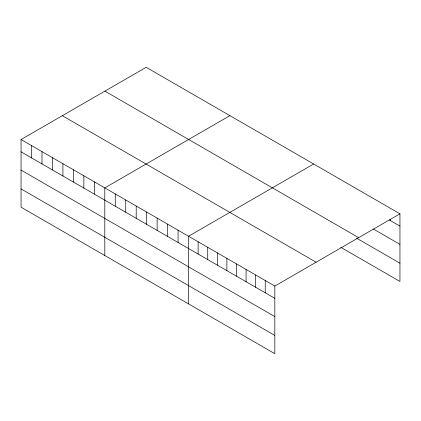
<?xml version="1.0" encoding="UTF-8"?>
<svg xmlns="http://www.w3.org/2000/svg" width="421" height="421" viewBox="0 0 421 421"><rect width="100%" height="100%" fill="white"/><g stroke="black" fill="none" stroke-linecap="round" stroke-linejoin="round"><path stroke-width="0.63" d="M21.05 139.535L274.829 286.054L274.829 353.703L21.05 207.185L21.05 139.535L146.171 67.297L399.95 213.815L399.95 281.465L340.736 247.28M229.919 115.649L104.797 187.887L104.797 255.536M313.666 164.001L188.545 236.239L188.545 303.888M274.829 286.054L399.95 213.815M389.236 219.904L399.95 226.093M373.443 229.061L399.95 244.364M104.882 91.136L358.66 237.655M356.524 238.123L399.95 263.193M62.34 115.696L316.118 262.215M21.05 151.813L274.829 298.331M21.05 170.084L274.829 316.603M21.05 188.913L274.829 335.432M390.362 219.267L390.362 220.557M265.241 280.518L265.241 292.795M255.658 274.981L255.658 287.259M246.069 269.445L246.069 281.723M236.481 263.914L236.481 276.192M226.893 258.378L226.893 270.656M217.304 252.842L217.304 265.119M207.721 247.306L207.721 259.583M198.133 241.77L198.133 254.047M178.078 230.192L178.078 242.47M167.605 224.151L167.605 236.428M157.138 218.104L157.138 230.382M146.671 212.063L146.671 224.34M136.204 206.016L136.204 218.294M125.732 199.975L125.732 212.252M115.265 193.928L115.265 206.206M94.33 181.84L94.33 194.118M83.858 175.799L83.858 188.076M73.391 169.752L73.391 182.03M62.924 163.711L62.924 175.989M52.457 157.665L52.457 169.942M41.984 151.623L41.984 163.901M31.517 145.577L31.517 157.854"/></g></svg>
